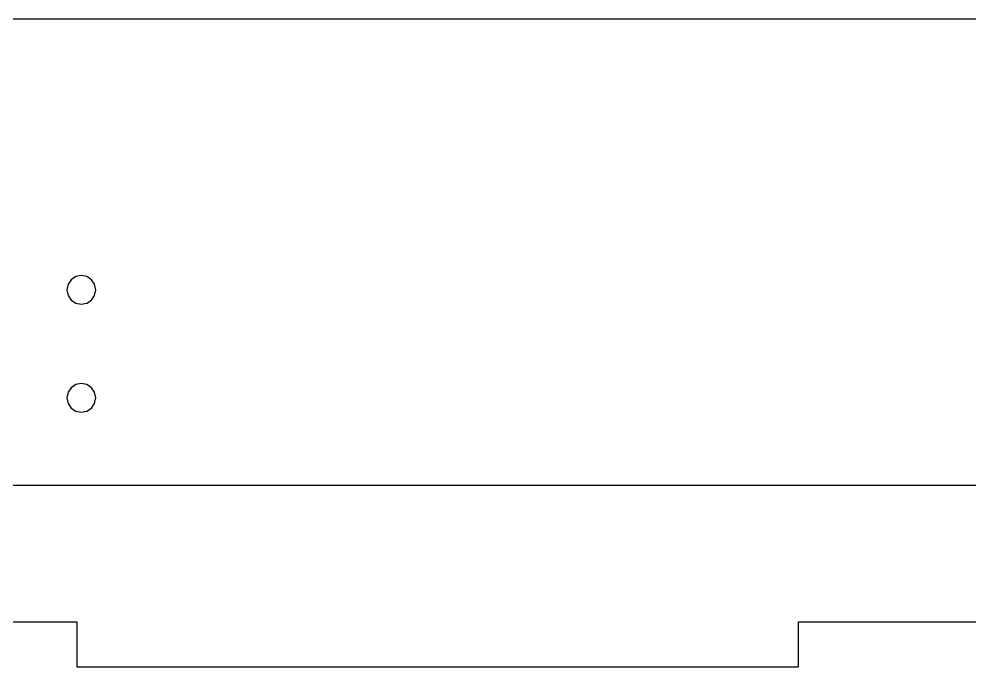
# Model space of a CAD drawing. Extents: x -1 to 616, y -329 to 382.
# Drawn here: x 143.3 to 256, y -25.3 to 51.5 of the extents above; entities that cross this region are included whole.
import ezdxf

# ---------------------------------------------------------------- set-up
doc = ezdxf.new("R2010")
doc.units = 0

msp = doc.modelspace()

# ---------------------------------------------------------------- linework, layer by layer
at = {"layer": 'D_U+00E9coupe V5'}
for p, q in [((368.997, 51.5062), (16.9973, 51.5062)), ((149.472526, 20.605801), (149.106769, 20.063313)), ((150.015017, 20.971559), (149.472526, 20.605801)), ((150.67934, 21.10568), (150.015017, 20.971559)), ((151.343644, 20.971559), (150.67934, 21.10568)), ((151.886126, 20.605802), (151.343644, 20.971559)), ((152.25188, 20.063313), (151.886126, 20.605802)), ((149.106769, 20.063313), (148.97265, 19.399)), ((148.97265, 19.399), (149.106769, 18.734691)), ((152.386, 19.399), (152.25188, 20.063313)), ((152.25188, 18.734693), (152.386, 19.399)), ((152.386, 19.399), (152.386, 19.399)), ((152.386, 19.399), (152.386, 19.399)), ((149.106769, 18.734691), (149.472526, 18.192213)), ((149.472526, 18.192213), (150.015017, 17.826466)), ((151.343642, 17.826466), (151.886124, 18.192214)), ((151.886124, 18.192214), (152.25188, 18.734693)), ((150.015017, 17.826466), (150.67934, 17.69235)), ((150.67934, 17.69235), (151.343642, 17.826466)), ((150.015017, 8.171588), (149.472526, 7.805846)), ((150.67934, 8.3057), (150.015017, 8.171588)), ((151.343644, 8.171588), (150.67934, 8.3057)), ((151.886126, 7.805847), (151.343644, 8.171588)), ((149.106769, 7.263369), (148.97265, 6.59905)), ((149.472526, 7.805846), (149.106769, 7.263369)), ((152.25188, 7.26337), (151.886126, 7.805847)), ((152.386, 6.59905), (152.25188, 7.26337)), ((148.97265, 6.59905), (149.106769, 5.93473)), ((149.106769, 5.93473), (149.472526, 5.392253)), ((151.886124, 5.392254), (152.25188, 5.934731)), ((152.25188, 5.934731), (152.386, 6.59905)), ((152.386, 6.59905), (152.386, 6.59905)), ((152.386, 6.59905), (152.386, 6.59905)), ((149.472526, 5.392253), (150.015017, 5.026512)), ((150.015017, 5.026512), (150.67934, 4.8924)), ((150.67934, 4.8924), (151.343642, 5.026512)), ((151.343642, 5.026512), (151.886124, 5.392254)), ((75.599, -3.74698), (310.691, -3.74698)), ((123.664, -19.9604), (150.162, -19.9604)), ((150.162, -19.9604), (150.162, -25.2937)), ((235.664, -19.9604), (262.162, -19.9604)), ((235.664, -25.2937), (235.664, -19.9604)), ((150.162, -25.2937), (235.664, -25.2937))]:
    msp.add_line(p, q, dxfattribs=at)

doc.saveas('drawing.dxf')
